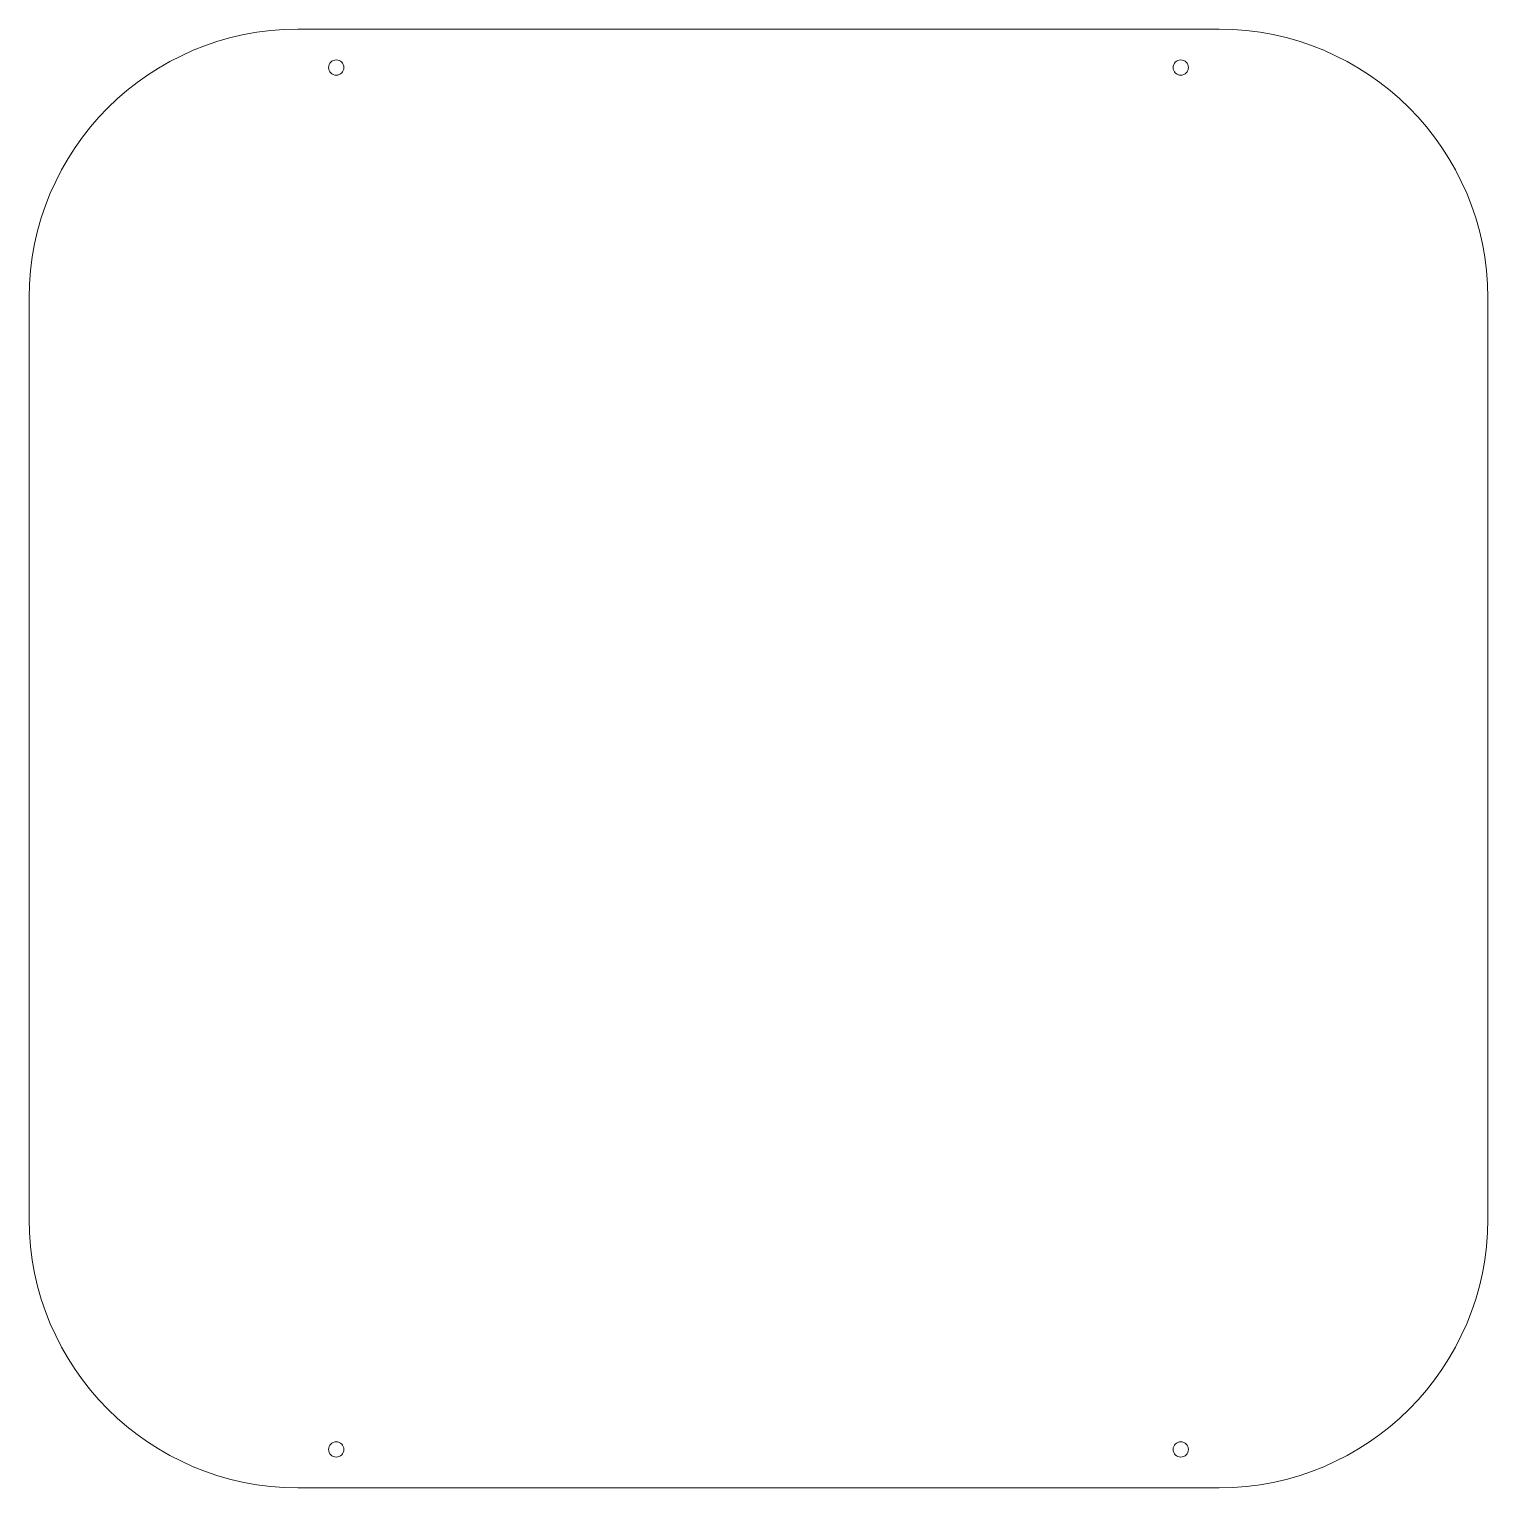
# Model space of a CAD drawing. Header units: millimetres. Extents: x -95 to 95, y -95 to 95.
import ezdxf

# ---------------------------------------------------------------- set-up
doc = ezdxf.new("R2010")
doc.units = ezdxf.units.MM

msp = doc.modelspace()

# ---------------------------------------------------------------- linework, layer by layer
at = {"color": 7, "linetype": 'Continuous', "lineweight": 15}
for p, q in [((60, 95), (-60, 95)), ((-95, 60), (-95, -60)), ((95, -60), (95, 60)), ((-60, -95), (60, -95))]:
    msp.add_line(p, q, dxfattribs=at)
for centre in [(-55, 90), (55, 90), (-55, -90), (55, -90)]:
    msp.add_circle(centre, 1, dxfattribs=at)
for centre, start, end in [((-60, 60), 90, 180), ((60, 60), 0, 90), ((-60, -60), 180, 270), ((60, -60), 270, 0)]:
    msp.add_arc(centre, 35, start, end, dxfattribs=at)

doc.saveas('drawing.dxf')
